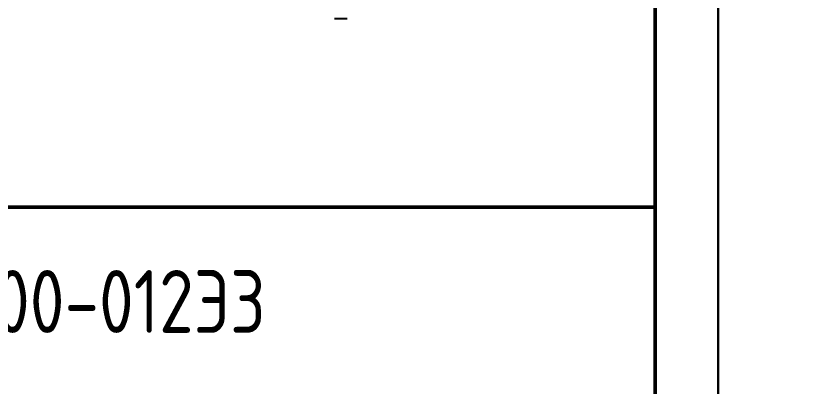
# Model space of a CAD drawing. Header units: millimetres. Extents: x -863 to 2619, y -90 to 586.
# Drawn here: x 364.1 to 426.4, y 45.8 to 75.2 of the extents above; entities that cross this region are included whole.
import ezdxf

# ---------------------------------------------------------------- set-up
doc = ezdxf.new("R2010")
doc.units = ezdxf.units.MM
doc.styles.add('Gost_type_A', font='GOST_A.TTF')

# ---------------------------------------------------------------- blocks, each defined once
blk = doc.blocks.new('Формат_А3')
blk.add_lwpolyline([(-420, 297), (0, 297), (0, 0), (-420, 0)], close=True)
at = {"lineweight": 50}
blk.add_lwpolyline([(-400, 292), (-5, 292), (-5, 5), (-400, 5)], close=True, dxfattribs=at)
blk = doc.blocks.new('Штамп большой нижний')
at = {"lineweight": 50}
blk.add_lwpolyline([(-120, 55), (0, 55), (0, 40), (-120, 40)], close=True, dxfattribs=at)

msp = doc.modelspace()

# ---------------------------------------------------------------- linework, layer by layer
at = {"ltscale": 4.32}
msp.add_line((390.5, 75), (389.5, 75), dxfattribs=at)

# ---------------------------------------------------------------- block references
at = {"color": 1}
for p in [(420, 0), (840, 0)]:
    msp.add_blockref('Формат_А3', p, dxfattribs=at)
msp.add_blockref('Штамп большой нижний', (415, 5))

# ---------------------------------------------------------------- texts
at = {"insert": (355, 52.5), "char_height": 5, "width": 120, "attachment_point": 5, "style": 'Gost_type_A'}
msp.add_mtext('ЮТКБ.656463.300-012Э3', dxfattribs=at)

doc.saveas('drawing.dxf')
